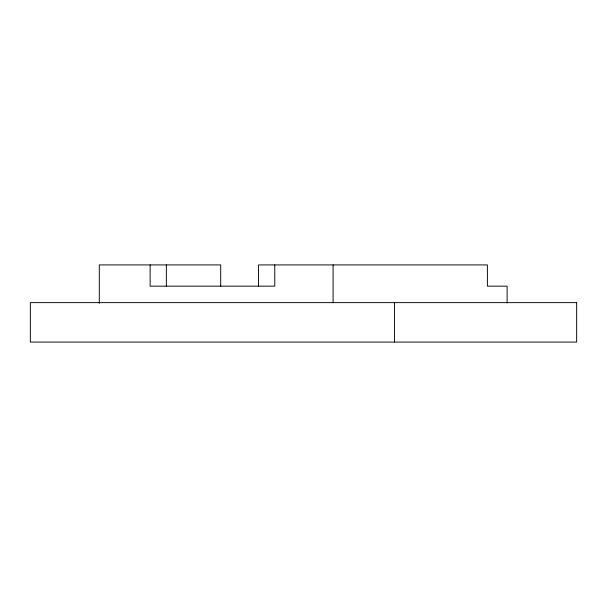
<?xml version="1.0" encoding="UTF-8"?>
<svg xmlns="http://www.w3.org/2000/svg" width="607" height="607" viewBox="0 0 607 607"><rect width="100%" height="100%" fill="white"/><g stroke="black" fill="none" stroke-linecap="round" stroke-linejoin="round"><path stroke-width="0.91" d="M507.111 303.014L507.111 286.163L487.398 286.163L487.398 264.918L258.536 264.918L258.536 286.163M394.55 302.627L394.55 342.082M333.099 264.918L333.099 302.726M274.766 264.918L274.766 286.163L150.134 286.163L150.134 264.918M220.698 286.489L220.698 264.918L99.298 264.918L99.298 303.379M166.364 264.918L166.364 286.163M576.65 302.627L30.35 302.627L30.35 342.082L576.65 342.082L576.65 302.627"/></g></svg>
